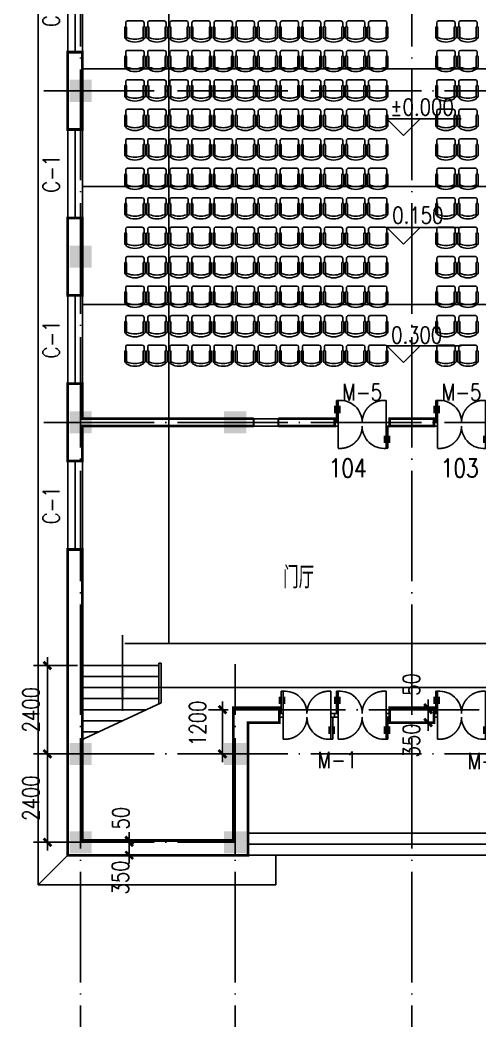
# Model space of a CAD drawing. Extents: x -55219 to 470149, y 494712 to 780039.
# Drawn here: x -40194 to -27722, y 609901 to 637048 of the extents above; entities that cross this region are included whole.
import ezdxf
from ezdxf.enums import TextEntityAlignment as Align

# ---------------------------------------------------------------- set-up
doc = ezdxf.new("R2010")
doc.units = 0
doc.header["$LTSCALE"] = 1500
doc.header["$MEASUREMENT"] = 0
doc.linetypes.add('DASHED2', pattern=[0.375, 0.25, -0.125])
doc.linetypes.add('DOTE', pattern=[2.42, 2, -0.2, 0.02, -0.2])
doc.layers.get('0').update_dxf_attribs({"linetype": 'CONTINUOUS'})
doc.layers.get('DEFPOINTS').update_dxf_attribs({"linetype": 'CONTINUOUS'})
for name, color, linetype in [('COLUMN', 7, 'CONTINUOUS'), ('DOTE', 1, 'DOTE'), ('HA', 141, 'CONTINUOUS'), ('LVTRY', 6, 'CONTINUOUS'), ('PUB_DIM', 3, 'CONTINUOUS'), ('PUB_TEXT', 7, 'CONTINUOUS'), ('PUB_WALL', 255, 'CONTINUOUS'), ('STAIR', 2, 'CONTINUOUS'), ('WALL', 255, 'CONTINUOUS'), ('WINDOW', 2, 'CONTINUOUS'), ('WINDOW_TEXT', 7, 'CONTINUOUS')]:
    doc.layers.add(name, color=color, linetype=linetype)
doc.styles.add('_HZTXT', font='txt.shx', dxfattribs={"width": 0.8, "bigfont": 'hztxt.shx'})
doc.styles.add('_SIMPLEX', font='SIMPLEX.shx', dxfattribs={"width": 0.6})
doc.styles.add('DIM_FONT', font='SIMPLEX.shx', dxfattribs={"width": 0.8})
doc.styles.add('SIMPLEX', font='SIMPLEX.SHX')
doc.dimstyles.new('AXIS150', dxfattribs={"dimscale": 1.5, "dimtxt": 300, "dimasz": 1, "dimexe": 250, "dimexo": 300, "dimgap": 150, "dimtad": 1, "dimdec": 0, "dimzin": 0, "dimdsep": 46, "dimtxsty": 'DIM_FONT', "dimblk": '_DIMX', "dimcen": 0.09, "dimse1": 1, "dimse2": 1, "dimclrt": 7, "dimadec": 0, "dimazin": 0, "dimtfac": 1, "dimtdec": 0, "dimtix": 1, "dimtmove": 2, "dimatfit": 3, "dimldrblk": '_DIMX', "dimfxl": 1, "dimtolj": 1, "dimtzin": 0, "dimarcsym": 0})
doc.dimstyles.new('DIMN150', dxfattribs={"dimscale": 1.5, "dimtxt": 300, "dimasz": 1, "dimexe": 250, "dimexo": 300, "dimgap": 150, "dimtad": 1, "dimdec": 0, "dimzin": 0, "dimdsep": 46, "dimtxsty": 'DIM_FONT', "dimblk": '_DIMX', "dimcen": 0.09, "dimclrt": 7, "dimadec": 0, "dimazin": 0, "dimtfac": 1, "dimtdec": 0, "dimtix": 1, "dimtmove": 2, "dimatfit": 3, "dimldrblk": '_DIMX', "dimfxl": 1, "dimtolj": 1, "dimtzin": 0, "dimarcsym": 0})

# ---------------------------------------------------------------- blocks, each defined once
blk = doc.blocks.new('M_A19UKF')
for p, q in [((-0.467, -0.003), (-0.467, 0.397)), ((-0.467, 0.397), (-0.433, 0.397)), ((-0.433, 0.397), (-0.433, -0.003)), ((-0.495, 0.298), (-0.495, 0.169)), ((-0.405, 0.298), (-0.405, 0.169)), ((-0.5, -0.003), (-0.5, -0.069)), ((-0.433, -0.003), (-0.5, -0.003)), ((-0.5, -0.003), (-0.5, -0.003)), ((-0.5, -0.069), (-0.5, -0.069)), ((-0.5, -0.069), (-0.467, -0.069)), ((-0.433, -0.003), (-0.467, -0.003)), ((-0.433, -0.069), (-0.467, -0.069)), ((-0.433, -0.003), (-0.433, -0.069)), ((0.433, -0.003), (0.433, -0.069)), ((0.433, -0.003), (0.467, -0.003)), ((0.433, -0.003), (0.5, -0.003)), ((0.433, -0.469), (0.433, -0.069)), ((0.433, -0.069), (0.5, -0.069)), ((0.433, -0.069), (0.467, -0.069)), ((0.5, -0.003), (0.467, -0.003)), ((0.467, -0.069), (0.467, -0.469)), ((0.5, -0.069), (0.467, -0.069)), ((0.5, -0.003), (0.5, -0.069)), ((0.5, -0.003), (0.5, -0.003)), ((0.5, -0.069), (0.5, -0.069)), ((0.405, -0.37), (0.405, -0.242)), ((0.495, -0.37), (0.495, -0.242)), ((0.467, -0.469), (0.433, -0.469))]:
    blk.add_line(p, q)
at = {"linetype": 'DASHED2'}
for p, q in [((0.433, 0.397), (0.433, -0.003)), ((-0.433, -0.469), (-0.433, -0.069))]:
    blk.add_line(p, q, dxfattribs=at)
for centre, start, end in [((-0.4, -0.001), 359.8007, 94.7805), ((0.4, -0.071), 179.8007, 274.7805)]:
    blk.add_arc(centre, 0.4, start, end)
for centre, start, end in [((0.4, -0.001), 85.2195, 180.1993), ((-0.4, -0.071), 265.2195, 0.1993)]:
    blk.add_arc(centre, 0.4, start, end, dxfattribs=at)
blk = doc.blocks.new('_FZH')
blk.add_solid([(0.5, 0.5), (0.5, -0.5), (-0.5, 0.5), (-0.5, -0.5)])
blk = doc.blocks.new('_WBLK')
for p, q in [((-0.5, 0.5), (0.5, 0.5)), ((-0.5, 0), (0.5, 0)), ((-0.5, -0.5), (0.5, -0.5))]:
    blk.add_line(p, q)
at = {"layer": 'WINDOW_TEXT', "style": 'SIMPLEX', "flags": 9}
blk.add_attdef('A', text='', height=1, dxfattribs=at).set_placement((0, 1.5), align=Align.MIDDLE)
blk = doc.blocks.new('_ARROW')
blk.add_solid([(0, 0), (-1, 0.1), (-1, -0.1)])
blk = doc.blocks.new('M_C32CXI')
for p, q in [((-188, 275), (87, 275)), ((87, 225), (-188, 225)), ((212, 250), (112, 250)), ((262, 200), (262, -200)), ((-188, -225), (87, -225)), ((212, -250), (112, -250)), ((87, -275), (-188, -275))]:
    blk.add_line(p, q)
for centre, radius, start, end in [((-188, 250), 25, 90, 270), ((87, 250), 25, 270, 90), ((111, 0), 426, 148.1092, 211.8908), ((-227, 210), 28.1, 338.7607, 148.1092), ((314, 0), 552, 158.7607, 201.2393), ((212, 200), 50, 0, 90), ((-227, -210), 28.1, 211.8908, 21.2393), ((-188, -250), 25, 90, 270), ((87, -250), 25, 270, 90), ((212, -200), 50, 270, 0)]:
    blk.add_arc(centre, radius, start, end)
at = {"width": 0.8, "flags": 9}
for tag in ['XSIZE', 'YSIZE']:
    blk.add_attdef(tag, (0, 0), '', height=0.5, dxfattribs=at)
blk = doc.blocks.new('_DIMX')
blk.add_line((-150, 0), (150, 0))
at = {"const_width": 50}
blk.add_lwpolyline([(-70, -70), (70, 70)], dxfattribs=at)
blk = doc.blocks.new('*D256')
at = {"color": 0, "linetype": 'ByBlock'}
for p, q in [((-37676, 614724), (-37601, 614724)), ((-37226, 614725), (-37226, 614727)), ((-37226, 614374), (-37226, 614724)), ((-37226, 614374), (-37226, 614724)), ((-37676, 614374), (-37601, 614374)), ((-37226, 614372), (-37226, 614371))]:
    blk.add_line(p, q, dxfattribs=at)
at = {"layer": 'DEFPOINTS', "color": 0, "linetype": 'ByBlock'}
for p in [(-37226, 614724), (-37226, 614724), (-37226, 614374)]:
    blk.add_point(p, dxfattribs=at)
at = {"color": 0, "linetype": 'ByBlock', "xscale": 1.5, "yscale": 1.5, "zscale": 1.5}
for p, rotation in [((-37226, 614724), 270), ((-37226, 614374), 90)]:
    blk.add_blockref('_DIMX', p, dxfattribs=dict(at, rotation=rotation))
at = {"color": 7, "linetype": 'ByBlock', "insert": (-37464, 613770), "char_height": 450, "attachment_point": 5, "rotation": 90, "style": 'DIM_FONT'}
blk.add_mtext('\\A1;350', dxfattribs=at)
blk = doc.blocks.new('*D257')
at = {"color": 0, "linetype": 'ByBlock'}
for p, q in [((-37676, 614774), (-37601, 614774)), ((-37676, 614724), (-37601, 614724)), ((-37226, 614775), (-37226, 614777)), ((-37226, 614724), (-37226, 614774)), ((-37226, 614724), (-37226, 614774)), ((-37226, 614722), (-37226, 614721))]:
    blk.add_line(p, q, dxfattribs=at)
at = {"layer": 'DEFPOINTS', "color": 0, "linetype": 'ByBlock'}
for p in [(-37226, 614774), (-37226, 614774), (-37226, 614724)]:
    blk.add_point(p, dxfattribs=at)
at = {"color": 0, "linetype": 'ByBlock', "xscale": 1.5, "yscale": 1.5, "zscale": 1.5}
for p, rotation in [((-37226, 614774), 270), ((-37226, 614724), 90)]:
    blk.add_blockref('_DIMX', p, dxfattribs=dict(at, rotation=rotation))
at = {"color": 7, "linetype": 'ByBlock', "insert": (-37453, 615378), "char_height": 450, "attachment_point": 5, "rotation": 90, "style": 'DIM_FONT'}
blk.add_mtext('\\A1;50', dxfattribs=at)
blk = doc.blocks.new('*D258')
at = {"color": 0, "linetype": 'ByBlock'}
for p, q in [((-34537, 618324), (-35068, 618324)), ((-34693, 617125), (-34693, 618322)), ((-34537, 617124), (-35068, 617124))]:
    blk.add_line(p, q, dxfattribs=at)
at = {"layer": 'DEFPOINTS', "color": 0, "linetype": 'ByBlock'}
for p in [(-34693, 618324), (-34087, 618324), (-34087, 617124)]:
    blk.add_point(p, dxfattribs=at)
at = {"color": 0, "linetype": 'ByBlock', "xscale": 1.5, "yscale": 1.5, "zscale": 1.5}
for p, rotation in [((-34693, 618324), 90), ((-34693, 617124), 270)]:
    blk.add_blockref('_DIMX', p, dxfattribs=dict(at, rotation=rotation))
at = {"color": 7, "linetype": 'ByBlock', "insert": (-35368, 617954), "char_height": 450, "attachment_point": 5, "rotation": 90, "style": 'DIM_FONT'}
blk.add_mtext('\\A1;1200', dxfattribs=at)
blk = doc.blocks.new('*D259')
at = {"color": 0, "linetype": 'ByBlock'}
for p, q in [((-38629, 619524), (-39824, 619524)), ((-39449, 619522), (-39449, 617125)), ((-38629, 617124), (-39824, 617124))]:
    blk.add_line(p, q, dxfattribs=at)
at = {"layer": 'DEFPOINTS', "color": 0, "linetype": 'ByBlock'}
for p in [(-38179, 619524), (-39449, 617124), (-38179, 617124)]:
    blk.add_point(p, dxfattribs=at)
at = {"color": 0, "linetype": 'ByBlock', "xscale": 1.5, "yscale": 1.5, "zscale": 1.5}
for p, rotation in [((-39449, 619524), 90), ((-39449, 617124), 270)]:
    blk.add_blockref('_DIMX', p, dxfattribs=dict(at, rotation=rotation))
at = {"color": 7, "linetype": 'ByBlock', "insert": (-39899, 618324), "char_height": 450, "attachment_point": 5, "rotation": 90, "style": 'DIM_FONT'}
blk.add_mtext('\\A1;2400', dxfattribs=at)
blk = doc.blocks.new('*D265')
at = {"color": 0, "linetype": 'ByBlock'}
for p, q in [((-38629, 617124), (-39824, 617124)), ((-39449, 617122), (-39449, 614725)), ((-38629, 614724), (-39824, 614724))]:
    blk.add_line(p, q, dxfattribs=at)
at = {"layer": 'DEFPOINTS', "color": 0, "linetype": 'ByBlock'}
for p in [(-38179, 617124), (-39449, 614724), (-38179, 614724)]:
    blk.add_point(p, dxfattribs=at)
at = {"color": 0, "linetype": 'ByBlock', "xscale": 1.5, "yscale": 1.5, "zscale": 1.5}
for p, rotation in [((-39449, 617124), 90), ((-39449, 614724), 270)]:
    blk.add_blockref('_DIMX', p, dxfattribs=dict(at, rotation=rotation))
at = {"color": 7, "linetype": 'ByBlock', "insert": (-39899, 615924), "char_height": 450, "attachment_point": 5, "rotation": 90, "style": 'DIM_FONT'}
blk.add_mtext('\\A1;2400', dxfattribs=at)
blk = doc.blocks.new('A$C10C47CB4')
at = {"layer": 'PUB_DIM'}
for p, q in [((450, 0), (0, 450)), ((0, 450), (900, 450)), ((900, 450), (450, 0)), ((450, 450), (2015, 450))]:
    blk.add_line(p, q, dxfattribs=at)
blk = doc.blocks.new('*D914')
at = {"color": 0, "linetype": 'ByBlock'}
for p, q in [((-29107, 618325), (-29107, 618327)), ((-29107, 617974), (-29107, 618324)), ((-29107, 617974), (-29107, 618324)), ((-29107, 617972), (-29107, 617971))]:
    blk.add_line(p, q, dxfattribs=at)
at = {"layer": 'DEFPOINTS', "color": 0, "linetype": 'ByBlock'}
for p in [(-29107, 618324), (-29107, 618324), (-29107, 617974)]:
    blk.add_point(p, dxfattribs=at)
at = {"color": 0, "linetype": 'ByBlock', "xscale": 1.5, "yscale": 1.5, "zscale": 1.5}
for p, rotation in [((-29107, 618324), 270), ((-29107, 617974), 90)]:
    blk.add_blockref('_DIMX', p, dxfattribs=dict(at, rotation=rotation))
at = {"color": 7, "linetype": 'ByBlock', "insert": (-29557, 617489), "char_height": 450, "attachment_point": 5, "rotation": 90, "style": 'DIM_FONT'}
blk.add_mtext('\\A1;350', dxfattribs=at)
blk = doc.blocks.new('*D915')
at = {"color": 0, "linetype": 'ByBlock'}
for p, q in [((-29107, 618375), (-29107, 618377)), ((-29107, 618324), (-29107, 618374)), ((-29107, 618324), (-29107, 618374)), ((-29107, 618322), (-29107, 618321))]:
    blk.add_line(p, q, dxfattribs=at)
at = {"layer": 'DEFPOINTS', "color": 0, "linetype": 'ByBlock'}
for p in [(-29107, 618374), (-29107, 618374), (-29107, 618324)]:
    blk.add_point(p, dxfattribs=at)
at = {"color": 0, "linetype": 'ByBlock', "xscale": 1.5, "yscale": 1.5, "zscale": 1.5}
for p, rotation in [((-29107, 618374), 270), ((-29107, 618324), 90)]:
    blk.add_blockref('_DIMX', p, dxfattribs=dict(at, rotation=rotation))
at = {"color": 7, "linetype": 'ByBlock', "insert": (-29557, 619009), "char_height": 450, "attachment_point": 5, "rotation": 90, "style": 'DIM_FONT'}
blk.add_mtext('\\A1;50', dxfattribs=at)

msp = doc.modelspace()

# ---------------------------------------------------------------- linework, layer by layer
at = {"layer": 'DOTE'}
for p, q in [((-38547.2, 603662), (-38547.2, 673898.7)), ((-29547.2, 603662), (-29547.2, 673898.7)), ((-39547.2, 635124), (35005.6, 635124)), ((-39547.2, 626124), (35005.6, 626124)), ((-39547.2, 626124), (-20547.2, 626124)), ((-34347.2, 603662), (-34347.2, 619563)), ((-34347.2, 618324), (-24747.2, 618324)), ((-39547.2, 617124), (32802.8, 617124)), ((-39547.2, 617124), (35005.6, 617124)), ((-39547.2, 614724), (-34347.2, 614724))]:
    msp.add_line(p, q, dxfattribs=at)
at = {"layer": 'LVTRY'}
for p, q in [((-36147.2, 620124), (-36147.2, 670024)), ((-39697.2, 613574), (-39697.2, 655524)), ((-37347.2, 620124), (-14547.2, 620124)), ((-37347.2, 618924), (-15747.2, 618924)), ((-36357.2, 618512.4), (-38557.2, 617488)), ((-38897.2, 614374), (-39697.2, 613574)), ((-33247.2, 613574), (-33247.2, 614374)), ((-33247.2, 613574), (-39697.2, 613574))]:
    msp.add_line(p, q, dxfattribs=at)
at = {"layer": 'LVTRY', "const_width": 50}
for points in [[(-33846.9, 626224), (-33846.9, 626024)], [(-33176.9, 626024), (-33176.9, 626224)]]:
    msp.add_lwpolyline(points, dxfattribs=at)
at = {"layer": 'PUB_DIM'}
msp.add_lwpolyline([(-37407.7, 618297.8), (-37407.7, 620344.3)], dxfattribs=at)
at = {"layer": 'PUB_WALL', "const_width": 75}
for points in [[(-38497.2, 634074), (-38897.2, 634074), (-38897.2, 636174), (-38497.2, 636174)], [(-38897.2, 629574), (-38497.2, 629574), (-38497.2, 631674), (-38897.2, 631674)], [(-28947.2, 626024), (-30146.9, 626024), (-30146.9, 626224), (-28947.2, 626224)], [(-38897.2, 622674), (-38897.2, 614374), (-33997.2, 614374), (-33997.2, 617974), (-33147.2, 617974), (-33147.2, 618374), (-34397.2, 618374), (-34397.2, 614774), (-38497.2, 614774), (-38497.2, 622674)], [(-28947.2, 617974), (-28947.2, 618374), (-30147.2, 618374), (-30147.2, 617974)]]:
    msp.add_lwpolyline(points, close=True, dxfattribs=at)
for points in [[(-33846.9, 626024), (-38497.2, 626024), (-38497.2, 625074), (-38897.2, 625074), (-38897.2, 627174), (-38497.2, 627174), (-38497.2, 626224), (-33846.9, 626224)], [(-33176.9, 626224), (-31646.9, 626224), (-31646.9, 626024), (-33176.9, 626024)], [(-34396.7, 618374), (-34396.7, 618374)], [(-34047.2, 614774.5), (-34047.2, 614774.5)]]:
    msp.add_lwpolyline(points, dxfattribs=at)
at = {"layer": 'STAIR'}
for p, q in [((-38497.2, 635724), (-20647.2, 635724)), ((-38497.2, 632524), (-20647.2, 632524)), ((-38497.2, 629324), (-20647.2, 629324)), ((-36417.2, 619524), (-38497.2, 619524)), ((-36417.2, 619584), (-36417.2, 618474)), ((-36357.2, 619584), (-36417.2, 619584)), ((-36357.2, 618512.4), (-36357.2, 619584)), ((-36417.2, 619224), (-38497.2, 619224)), ((-36417.2, 618924), (-38497.2, 618924)), ((-36417.2, 618624), (-38497.2, 618624)), ((-36761.9, 618324), (-38497.2, 618324)), ((-37406.2, 618024), (-38497.2, 618024)), ((-38050.4, 617724), (-38497.2, 617724)), ((-34047.2, 614974.5), (-34046.7, 614974)), ((-25047.7, 614974), (-33997.2, 614974)), ((-34347.2, 614374), (-34347.2, 614674)), ((-24747.2, 614674), (-33997.2, 614674)), ((-34647.2, 614374), (-34647.2, 614374.5)), ((-34647.2, 614374.5), (-34646.7, 614374)), ((-24447.7, 614374), (-34646.7, 614374))]:
    msp.add_line(p, q, dxfattribs=at)
at = {"layer": 'WALL'}
for p, q in [((-38897.2, 634074), (-38897.2, 636174)), ((-38497.2, 636174), (-38897.2, 636174)), ((-38497.2, 634074), (-38497.2, 636174)), ((-38497.2, 634074), (-38897.2, 634074)), ((-38897.2, 629574), (-38897.2, 631674)), ((-38497.2, 631674), (-38897.2, 631674)), ((-38497.2, 629574), (-38497.2, 631674)), ((-38497.2, 629574), (-38897.2, 629574)), ((-38897.2, 625074), (-38897.2, 627174)), ((-38497.2, 627174), (-38897.2, 627174)), ((-38497.2, 626224), (-38497.2, 627174)), ((-38497.2, 626224), (-31646.9, 626224)), ((-38497.2, 625074), (-38497.2, 626024)), ((-38497.2, 626024), (-31646.9, 626024)), ((-31646.9, 626024), (-31646.9, 626224)), ((-30146.9, 626024), (-30146.9, 626224)), ((-28947.2, 626224), (-30146.9, 626224)), ((-28947.2, 626024), (-30146.9, 626024)), ((-28947.2, 626024), (-28947.2, 626224)), ((-38497.2, 625074), (-38897.2, 625074)), ((-38897.2, 614374), (-38897.2, 622674)), ((-38497.2, 622674), (-38897.2, 622674)), ((-38497.2, 614774), (-38497.2, 622674)), ((-34397.2, 618374), (-33147.2, 618374)), ((-34397.2, 614774), (-34397.2, 618374)), ((-34396.7, 618374), (-34396.7, 618374)), ((-33147.2, 617974), (-33147.2, 618374)), ((-28947.2, 618374), (-30147.2, 618374)), ((-30147.2, 617974), (-30147.2, 618374)), ((-28947.2, 617974), (-28947.2, 618374)), ((-33997.2, 617974), (-33997.2, 614374)), ((-33997.2, 617974), (-33147.2, 617974)), ((-30147.2, 617974), (-28947.2, 617974)), ((-34397.2, 614774), (-38497.2, 614774)), ((-34047.2, 614774.5), (-34047.2, 614774.5)), ((-33997.2, 614374), (-38897.2, 614374))]:
    msp.add_line(p, q, dxfattribs=at)

# ---------------------------------------------------------------- block references
at = {"layer": 'COLUMN', "xscale": 600, "yscale": 600, "zscale": 600}
for p in [(-38547.2, 635124), (-38547.2, 630624), (-38547.2, 626124), (-34347.2, 626124), (-38547.2, 617124), (-34347.2, 617124), (-38547.2, 614724), (-34347.2, 614724)]:
    msp.add_blockref('_FZH', p, dxfattribs=at)
at = {"layer": 'HA', "extrusion": (0, 0, -1), "zscale": -1, "rotation": 90.00000000000006}
for p in [(37072.5, 636762.1), (36472.5, 636762.1), (35872.5, 636762.1), (35272.5, 636762.1), (34672.5, 636762.1), (34072.5, 636762.1), (33472.5, 636762.1), (32872.5, 636762.1), (32272.5, 636762.1), (31672.5, 636762.1), (31072.5, 636762.1), (30472.5, 636762.1), (37072.5, 635962.1), (36472.5, 635962.1), (35872.5, 635962.1), (35272.5, 635962.1), (34672.5, 635962.1), (34072.5, 635962.1), (33472.5, 635962.1), (32872.5, 635962.1), (32272.5, 635962.1), (31672.5, 635962.1), (31072.5, 635962.1), (30472.5, 635962.1), (37072.5, 635162.1), (36472.5, 635162.1), (35872.5, 635162.1), (35272.5, 635162.1), (34672.5, 635162.1), (34072.5, 635162.1), (33472.5, 635162.1), (32872.5, 635162.1), (32272.5, 635162.1), (31672.5, 635162.1), (31072.5, 635162.1), (30472.5, 635162.1), (37072.5, 634362.1), (36472.5, 634362.1), (35872.5, 634362.1), (35272.5, 634362.1), (34672.5, 634362.1), (34072.5, 634362.1), (33472.5, 634362.1), (32872.5, 634362.1), (32272.5, 634362.1), (31672.5, 634362.1), (31072.5, 634362.1), (30472.5, 634362.1), (37072.5, 633562.1), (36472.5, 633562.1), (35872.5, 633562.1), (35272.5, 633562.1), (34672.5, 633562.1), (34072.5, 633562.1), (33472.5, 633562.1), (32872.5, 633562.1), (32272.5, 633562.1), (31672.5, 633562.1), (31072.5, 633562.1), (30472.5, 633562.1), (37072.5, 632762.1), (36472.5, 632762.1), (35872.5, 632762.1), (35272.5, 632762.1), (34672.5, 632762.1), (34072.5, 632762.1), (33472.5, 632762.1), (32872.5, 632762.1), (32272.5, 632762.1), (31672.5, 632762.1), (31072.5, 632762.1), (30472.5, 632762.1), (37072.5, 631962.1), (36472.5, 631962.1), (35872.5, 631962.1), (35272.5, 631962.1), (34672.5, 631962.1), (34072.5, 631962.1), (33472.5, 631962.1), (32872.5, 631962.1), (32272.5, 631962.1), (31672.5, 631962.1), (31072.5, 631962.1), (30472.5, 631962.1), (37072.5, 631162.1), (36472.5, 631162.1), (35872.5, 631162.1), (35272.5, 631162.1), (34672.5, 631162.1), (34072.5, 631162.1), (33472.5, 631162.1), (32872.5, 631162.1), (32272.5, 631162.1), (31672.5, 631162.1), (31072.5, 631162.1), (30472.5, 631162.1), (37072.5, 630362.1), (36472.5, 630362.1), (35872.5, 630362.1), (35272.5, 630362.1), (34672.5, 630362.1), (34072.5, 630362.1), (33472.5, 630362.1), (32872.5, 630362.1), (32272.5, 630362.1), (31672.5, 630362.1), (31072.5, 630362.1), (30472.5, 630362.1), (37072.5, 629562.1), (36472.5, 629562.1), (35872.5, 629562.1), (35272.5, 629562.1), (34672.5, 629562.1), (34072.5, 629562.1), (33472.5, 629562.1), (32872.5, 629562.1), (32272.5, 629562.1), (31672.5, 629562.1), (31072.5, 629562.1), (30472.5, 629562.1), (37072.5, 628762.1), (36472.5, 628762.1), (35872.5, 628762.1), (35272.5, 628762.1), (34672.5, 628762.1), (34072.5, 628762.1), (33472.5, 628762.1), (32872.5, 628762.1), (32272.5, 628762.1), (31672.5, 628762.1), (31072.5, 628762.1), (30472.5, 628762.1), (37072.5, 627962.1), (36472.5, 627962.1), (35872.5, 627962.1), (35272.5, 627962.1), (34672.5, 627962.1), (34072.5, 627962.1), (33472.5, 627962.1), (32872.5, 627962.1), (32272.5, 627962.1), (31672.5, 627962.1), (31072.5, 627962.1), (30472.5, 627962.1)]:
    msp.add_blockref('M_C32CXI', p, dxfattribs=at)
at = {"layer": 'HA', "extrusion": (0, 0, -1), "xscale": -1, "zscale": -1, "rotation": 270}
for p in [(28621.9, 636762.1), (28021.9, 636762.1), (28621.9, 635962.1), (28021.9, 635962.1), (28621.9, 635162.1), (28021.9, 635162.1), (28621.9, 634362.1), (28021.9, 634362.1), (28621.9, 633562.1), (28021.9, 633562.1), (28621.9, 632762.1), (28021.9, 632762.1), (28621.9, 631962.1), (28021.9, 631962.1), (28621.9, 631162.1), (28021.9, 631162.1), (28621.9, 630362.1), (28021.9, 630362.1), (28621.9, 629562.1), (28021.9, 629562.1), (28621.9, 628762.1), (28021.9, 628762.1), (28621.9, 627962.1), (28021.9, 627962.1)]:
    msp.add_blockref('M_C32CXI', p, dxfattribs=at)
at = {"layer": 'LVTRY'}
for p in [(-30222.5, 633914), (-30222.5, 630966.5), (-30222.5, 627749)]:
    msp.add_blockref('A$C10C47CB4', p, dxfattribs=at)
at = {"layer": 'PUB_DIM', "xscale": 600, "yscale": 600, "zscale": 600, "rotation": 270}
msp.add_blockref('_ARROW', (-37407.7, 618297.8), dxfattribs=at)
at = {"layer": 'WINDOW'}
ref = msp.add_blockref('_WBLK', (-38697.2, 637374), dxfattribs=dict(at, xscale=2400, yscale=400, zscale=2400, rotation=89.99999999999999))
ref.add_attrib('A', 'C-1', dxfattribs={"layer": 'WINDOW_TEXT', "height": 450, "rotation": 90, "style": '_SIMPLEX', "width": 0.8, "flags": 8}).set_placement((-39347.2, 637374), align=Align.MIDDLE)
ref = msp.add_blockref('_WBLK', (-38697.2, 632874), dxfattribs=dict(at, xscale=2400, yscale=399.9999999999964, zscale=2400, rotation=89.99999999999999))
ref.add_attrib('A', 'C-1', dxfattribs={"layer": 'WINDOW_TEXT', "height": 450, "rotation": 90, "style": '_SIMPLEX', "width": 0.8, "flags": 8}).set_placement((-39347.2, 632874), align=Align.MIDDLE)
ref = msp.add_blockref('_WBLK', (-38697.2, 628374), dxfattribs=dict(at, xscale=2400, yscale=400, zscale=2400, rotation=89.99999999999999))
ref.add_attrib('A', 'C-1', dxfattribs={"layer": 'WINDOW_TEXT', "height": 450, "rotation": 90, "style": '_SIMPLEX', "width": 0.8, "flags": 8}).set_placement((-39347.2, 628374), align=Align.MIDDLE)
ref = msp.add_blockref('M_A19UKF', (-30896.9, 626124), dxfattribs=dict(at, xscale=1500, yscale=1500, zscale=1500))
ref.add_attrib('A', 'M-5', dxfattribs={"layer": 'WINDOW_TEXT', "height": 450, "style": '_SIMPLEX', "width": 0.8, "flags": 8}).set_placement((-30896.9, 626942.9), align=Align.MIDDLE)
ref = msp.add_blockref('M_A19UKF', (-28197.2, 626124), dxfattribs=dict(at, xscale=1500, yscale=1500, zscale=1500))
ref.add_attrib('A', 'M-5', dxfattribs={"layer": 'WINDOW_TEXT', "height": 450, "style": '_SIMPLEX', "width": 0.8, "flags": 8}).set_placement((-28197.2, 626942.9), align=Align.MIDDLE)
ref = msp.add_blockref('_WBLK', (-38697.2, 623874), dxfattribs=dict(at, xscale=2400, yscale=399.9999999999964, zscale=2400, rotation=89.99999999999999))
ref.add_attrib('A', 'C-1', dxfattribs={"layer": 'WINDOW_TEXT', "height": 450, "rotation": 90, "style": '_SIMPLEX', "width": 0.8, "flags": 8}).set_placement((-39347.2, 623874), align=Align.MIDDLE)
ref = msp.add_blockref('M_A19UKF', (-32397.2, 618228.1), dxfattribs=dict(at, xscale=1500, yscale=1500, zscale=1500))
ref.add_attrib('A', 'M-1', dxfattribs={"layer": 'WINDOW_TEXT', "height": 450, "style": '_SIMPLEX', "width": 0.8, "flags": 8}).set_placement((-31571, 616959.9), align=Align.MIDDLE)
at = {"layer": 'WINDOW', "xscale": 1500, "yscale": 1500, "zscale": 1500}
msp.add_blockref('M_A19UKF', (-30897.2, 618228.1), dxfattribs=at)
at = {"layer": 'WINDOW'}
ref = msp.add_blockref('M_A19UKF', (-28197.2, 618228.1), dxfattribs=dict(at, xscale=1500, yscale=1500, zscale=1500))
ref.add_attrib('A', 'M-1', dxfattribs={"layer": 'WINDOW_TEXT', "height": 450, "style": '_SIMPLEX', "width": 0.8, "flags": 8}).set_placement((-27490.1, 616932.6), align=Align.MIDDLE)

# ---------------------------------------------------------------- texts
at = {"layer": 'LVTRY', "color": 0, "char_height": 500, "width": 1277.886, "attachment_point": 1, "style": 'DIM_FONT'}
for s, insert in [('{\\C1;104}', (-31805.1, 625134.1)), ('{\\C1;103}', (-28759.5, 625134.1))]:
    msp.add_mtext(s, dxfattribs=dict(at, insert=insert))
at = {"layer": 'PUB_DIM', "style": 'DIM_FONT', "width": 0.8}
for s, p in [('%%p0.000', (-29273.6, 634683.9)), ('0.150', (-29384, 631746.4)), ('0.300', (-29414.9, 628495.1))]:
    msp.add_text(s, height=450, dxfattribs=at).set_placement(p, align=Align.MIDDLE)
at = {"layer": 'PUB_TEXT', "style": '_HZTXT', "width": 0.7}
msp.add_text('门厅', height=600, dxfattribs=at).set_placement((-33042.6, 621616.5))

# ---------------------------------------------------------------- dimensions: what is measured, and where the dimension line sits
at = {"layer": 'PUB_DIM'}
for base, p1, p2, picture, middle in [((-39449.1, 617124), (-38179.4, 619524), (-38179.4, 617124), '*D259', (-39899.1, 618324)), ((-39449.1, 614724), (-38179.4, 617124), (-38179.4, 614724), '*D265', (-39899.1, 615924))]:
    dim = msp.add_linear_dim(base=base, p1=p1, p2=p2, angle=90, dimstyle='DIMN150', dxfattribs=at)
    dim.commit()
    dim.dimension.update_dxf_attribs({"geometry": picture, "text_midpoint": middle})
for base, p1, p2, dimstyle, picture, middle, dimtype in [((-29106.6, 618374), (-29106.6, 618324), (-29106.6, 618374), 'AXIS150', '*D915', (-29556.6, 619009), 160), ((-34692.8, 618324), (-34087.3, 617124), (-34087.3, 618324), 'DIMN150', '*D258', (-35367.8, 617954.2), 160), ((-29106.6, 618324), (-29106.6, 617974), (-29106.6, 618324), 'AXIS150', '*D914', (-29556.6, 617489), 161), ((-37226.4, 614774), (-37226.4, 614724), (-37226.4, 614774), 'DIMN150', '*D257', (-37453.5, 615377.5), 160), ((-37226.4, 614724), (-37226.4, 614374), (-37226.4, 614724), 'DIMN150', '*D256', (-37464.1, 613769.6), 161)]:
    dim = msp.add_linear_dim(base=base, p1=p1, p2=p2, angle=90, dimstyle=dimstyle, dxfattribs=at)
    dim.commit()
    dim.dimension.update_dxf_attribs({"geometry": picture, "text_midpoint": middle, "dimtype": dimtype})

doc.saveas('drawing.dxf')
